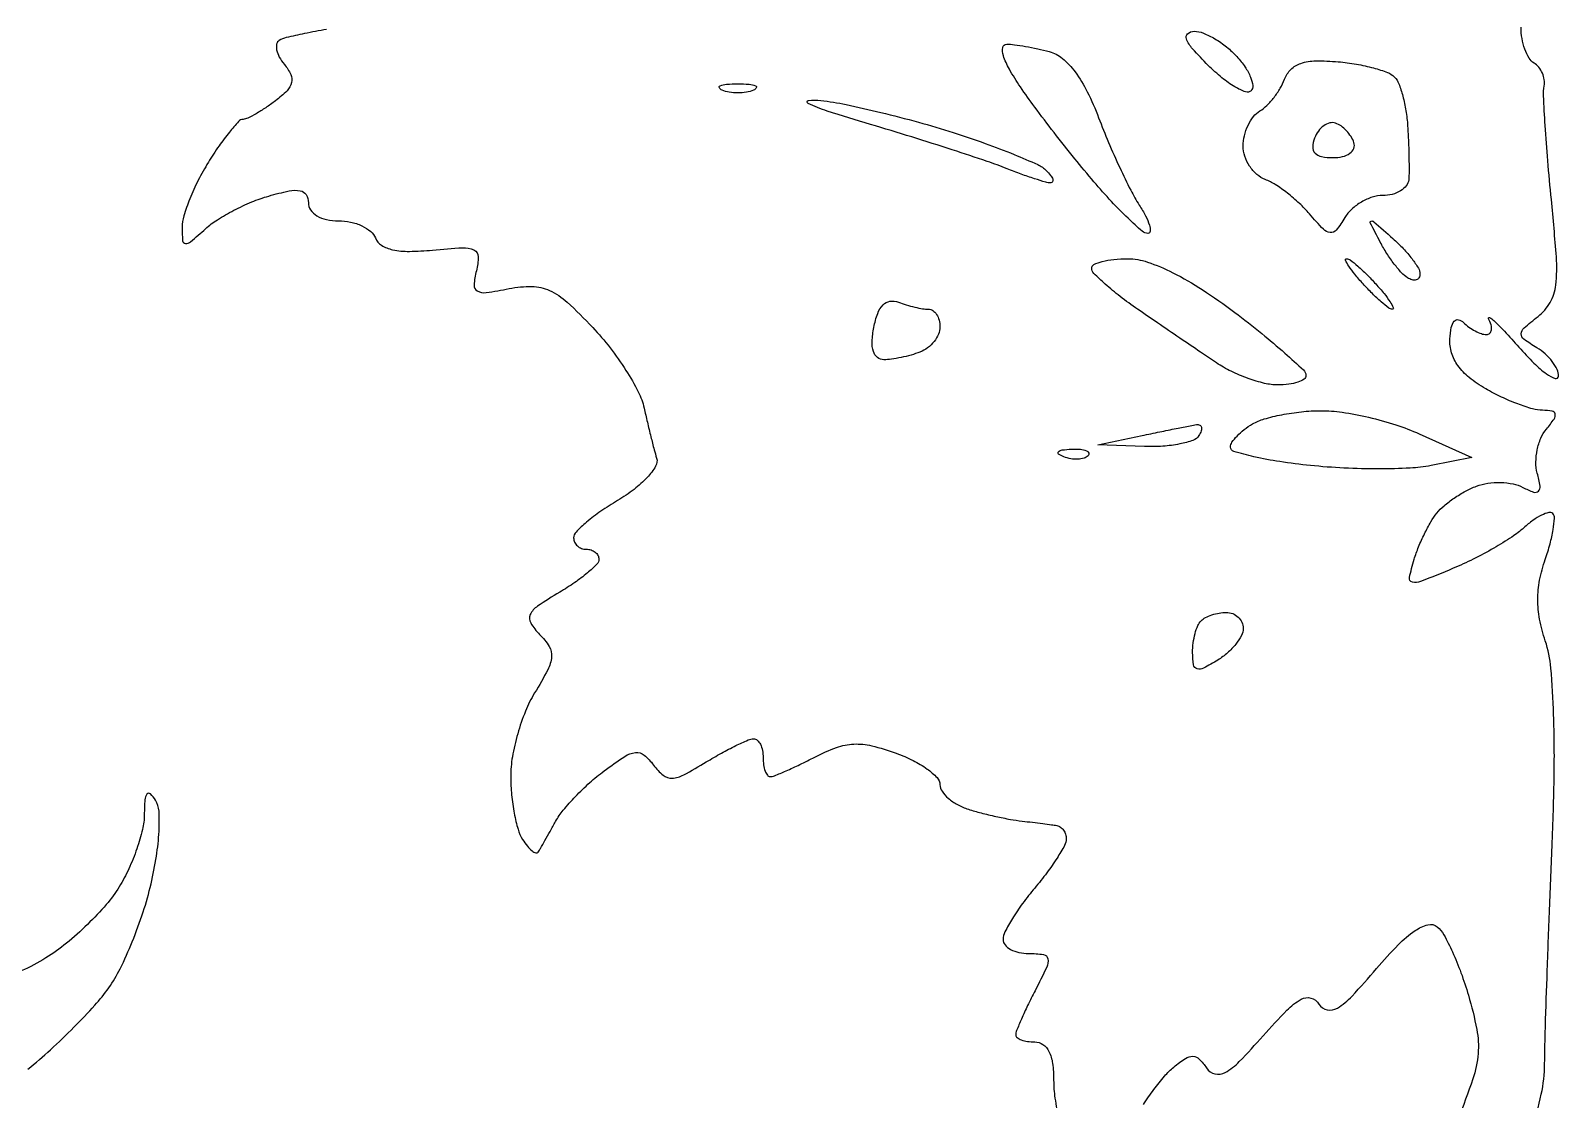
# Model space of a CAD drawing. Extents: x 0 to 102, y 0 to 135.
# Drawn here: x 24.45 to 34.68, y 95.64 to 102.79 of the extents above; entities that cross this region are included whole.
import ezdxf

# ---------------------------------------------------------------- set-up
doc = ezdxf.new("R2010")
doc.units = 0
doc.header["$MEASUREMENT"] = 0

msp = doc.modelspace()

# ---------------------------------------------------------------- linework, layer by layer
for points in [[(26.433013, 102.801484, 0.008372), (26.284896, 102.773534, 0.006466), (26.162107, 102.746568, 0.073888), (26.116142, 102.728389, 0.211205), (26.098327, 102.703974, 0.105479), (26.098175, 102.664967, 0.074751), (26.11602, 102.616902, 0.047035), (26.149845, 102.567324, -0.061753), (26.192833, 102.500164, -0.172943), (26.198523, 102.445401, -0.137683), (26.168037, 102.391233, -0.034167), (26.090503, 102.323746, -0.014552), (26.024868, 102.277006, -0.017498), (25.960466, 102.237101, -0.016345), (25.904553, 102.20749, -0.102055), (25.87335, 102.199491, 0.198617), (25.842886, 102.185161, 0.014719), (25.781682, 102.11389, 0.018649), (25.712277, 102.02122, 0.012991), (25.6407, 101.911864, 0.021227), (25.573296, 101.791681, 0.02123), (25.516329, 101.66622, 0.021633), (25.476132, 101.55277, 0.074451), (25.4646, 101.475752, 0.021675), (25.468463, 101.386685, 0.373427), (25.487844, 101.367917, 0.192002), (25.522152, 101.37947, 0.007835), (25.622143, 101.46715, -0.043338), (25.701401, 101.52727, -0.021287), (25.811385, 101.590207, -0.020943), (25.931973, 101.646287, -0.028539), (26.045143, 101.685857, -0.016883), (26.181588, 101.720049, -0.095083), (26.256356, 101.721707, -0.217962), (26.29547, 101.695141, -0.137089), (26.3106, 101.640994, 0.151765), (26.32558, 101.59278, 0.107825), (26.367138, 101.55379, 0.083003), (26.431886, 101.528448, 0.051906), (26.513049, 101.52, -0.052751), (26.593755, 101.511461, -0.056411), (26.668984, 101.486238, -0.063293), (26.727909, 101.449078, -0.129552), (26.759602, 101.405065, 0.165163), (26.80035, 101.356072, 0.085438), (26.875199, 101.326248, 0.055457), (26.987136, 101.315251, 0.0217), (27.142356, 101.323996, -0.010818), (27.342653, 101.339657, -0.125117), (27.419364, 101.324702, -0.289466), (27.447914, 101.279743, -0.064597), (27.435875, 101.18528, 0.04526), (27.420066, 101.090523, 0.294756), (27.442081, 101.050072, 0.161504), (27.501562, 101.039319, 0.014004), (27.655371, 101.065624, -0.051175), (27.808909, 101.080275, -0.107302), (27.925342, 101.054127, -0.077421), (28.043513, 100.975137, -0.017726), (28.214963, 100.805795, -0.024527), (28.331506, 100.669404, -0.022459), (28.437823, 100.518299, -0.023089), (28.520381, 100.374793, -0.065333), (28.55943, 100.266271, 0.003721), (28.580873, 100.17143, 0.003397), (28.604367, 100.073991, 0.003397), (28.626539, 99.987227, 0.011037), (28.642894, 99.930146, -0.214689), (28.63631, 99.876379, -0.049889), (28.580274, 99.801816, -0.042813), (28.492442, 99.72145, -0.030615), (28.382028, 99.64684, 0.017868), (28.269102, 99.574652, 0.0248), (28.173806, 99.501589, 0.022995), (28.103212, 99.435867, 0.196248), (28.0872, 99.396644, 0.110178), (28.093688, 99.367557, 0.099921), (28.112051, 99.342797, 0.094977), (28.1395, 99.32619, 0.088913), (28.1718, 99.3204, -0.076905), (28.20412, 99.315399, -0.089774), (28.231549, 99.300907, -0.100767), (28.249885, 99.279348, -0.126654), (28.2564, 99.25404, -0.19764), (28.242309, 99.219785, -0.022355), (28.179382, 99.161678, -0.024359), (28.094637, 99.096962, -0.01748), (27.99421, 99.032802, 0.014356), (27.845544, 98.939123, 0.134664), (27.796608, 98.882432, 0.253651), (27.79954, 98.826591, 0.059101), (27.859682, 98.750261, -0.059283), (27.922995, 98.669847, -0.159843), (27.939477, 98.599938, -0.100071), (27.9141, 98.513304, -0.015789), (27.826087, 98.35815, 0.040989), (27.764372, 98.235333, 0.02631), (27.712489, 98.084403, 0.026407), (27.677082, 97.930195, 0.044078), (27.665812, 97.7976, 0.023499), (27.671978, 97.675109, 0.022496), (27.689623, 97.551922, 0.023096), (27.715091, 97.444812, 0.071193), (27.745496, 97.37705, 0.027874), (27.777528, 97.332147, 0.053714), (27.808645, 97.300863, 0.089167), (27.834041, 97.286893, 0.343126), (27.84995, 97.29245, 0.012133), (27.864892, 97.316853, 0.001629), (27.894909, 97.369049, 0.001881), (27.930059, 97.431176, 0.001582), (27.966842, 97.497254, -0.04562), (28.018007, 97.572694, -0.019076), (28.09957, 97.664703, -0.018685), (28.194916, 97.757157, -0.023035), (28.290694, 97.835654, -0.014561), (28.429079, 97.932661, -0.116531), (28.501727, 97.9592, -0.20501), (28.558718, 97.94243, -0.060892), (28.622551, 97.875076, 0.060642), (28.687335, 97.806651, 0.189778), (28.746462, 97.787286, 0.1087), (28.82419, 97.809229, 0.013948), (28.9755, 97.895781, -0.010127), (29.077331, 97.955067, -0.013018), (29.173385, 98.005189, -0.010865), (29.255022, 98.042943, -0.101453), (29.29275, 98.050955, -0.191826), (29.316978, 98.041501, -0.088899), (29.337562, 98.013992, -0.068355), (29.351525, 97.973034, -0.048052), (29.3562, 97.9245, 0.034847), (29.359592, 97.875895, 0.053028), (29.36986, 97.834877, 0.069161), (29.384867, 97.806697, 0.240309), (29.402701, 97.7976, 0.096498), (29.432156, 97.803338, 0.006782), (29.509967, 97.836086, 0.009396), (29.602127, 97.878433, 0.006934), (29.702561, 97.928617, -0.031649), (29.848106, 97.992564, -0.076236), (29.963152, 98.015707, -0.07224), (30.083582, 98.00388, -0.026219), (30.248259, 97.953921, -0.029492), (30.360191, 97.905812, -0.039478), (30.454725, 97.848653, -0.044249), (30.521463, 97.791152, -0.195219), (30.5406, 97.744006, 0.151927), (30.554383, 97.699692, 0.063692), (30.596515, 97.652642, 0.0549), (30.658127, 97.610166, 0.04658), (30.73095, 97.579308, 0.013538), (30.816153, 97.554749, 0.008986), (30.915087, 97.531, 0.009048), (31.012054, 97.511392, 0.017388), (31.0905, 97.499804, -0.001915), (31.159932, 97.491734, -0.001971), (31.228636, 97.483206, -0.001904), (31.288146, 97.475352, -0.008377), (31.32315, 97.469997, -0.112643), (31.34738, 97.459955, -0.083625), (31.367962, 97.439427, -0.077888), (31.381827, 97.411748, -0.077384), (31.3866, 97.381091, -0.127218), (31.375205, 97.33703, -0.016138), (31.324472, 97.252091, -0.018078), (31.25609, 97.153593, -0.014127), (31.1751, 97.051628, 0.016842), (31.094124, 96.948537, 0.020515), (31.025728, 96.846633, 0.019518), (30.975855, 96.757695, 0.11856), (30.9636, 96.706737, 0.177515), (30.976686, 96.671041, 0.09237), (31.013941, 96.640677, 0.072465), (31.069406, 96.620119, 0.052616), (31.134973, 96.6132, -0.036688), (31.233586, 96.605954, -0.324808), (31.262982, 96.577175, -0.153649), (31.255257, 96.521163, -0.008826), (31.177273, 96.363601, 0.007037), (31.127834, 96.264608, 0.009507), (31.086115, 96.173662, 0.006921), (31.053901, 96.096878, 0.096142), (31.0482, 96.067501, 0.240309), (31.057297, 96.049667, 0.069161), (31.085477, 96.03466, 0.053028), (31.126495, 96.024392, 0.034847), (31.1751, 96.021, -0.152874), (31.23013, 96.003772, -0.126823), (31.270387, 95.957097, -0.082084), (31.294518, 95.877855, -0.032962), (31.302, 95.764483, 0.036392), (31.310692, 95.645219, 0.018459), (31.338009, 95.497136, 0.018234)], [(34.501269, 95.432235, 0.029589), (34.567579, 95.670571, 0.051082), (34.590175, 95.874946, -0.005532), (34.594064, 96.07844, -0.001046), (34.606042, 96.449603, -0.001118), (34.62191, 96.883064, -0.001025), (34.640153, 97.329129, 0.006922), (34.654189, 97.811649, 0.012069), (34.650627, 98.211851, 0.013334), (34.631914, 98.524888, 0.058166), (34.594632, 98.706406, -0.032354), (34.556865, 98.851833, -0.047274), (34.544331, 98.983473, -0.048282), (34.556811, 99.113025, -0.035741), (34.594386, 99.252046, 0.017862), (34.626703, 99.356625, 0.025491), (34.647242, 99.451581, 0.023587), (34.656117, 99.528495, 0.216573), (34.6446, 99.5592, 0.265114), (34.61831, 99.566394, 0.051268), (34.570271, 99.548659, 0.042386), (34.511943, 99.51363, 0.027512), (34.450772, 99.464108, -0.038994), (34.370526, 99.402134, -0.014629), (34.249324, 99.327756, -0.014389), (34.112039, 99.25411, -0.016957), (33.977966, 99.192671, -0.004494), (33.759675, 99.10376, -0.152198), (33.704428, 99.099568, -0.409027), (33.684771, 99.130377, -0.02227), (33.716466, 99.252895, -0.022679), (33.746062, 99.335763, -0.017064), (33.785748, 99.424037, -0.017341), (33.828867, 99.504623, -0.037588), (33.868567, 99.562514, -0.048863), (33.916305, 99.611361, -0.025244), (33.984431, 99.663018, -0.024834), (34.060485, 99.709503, -0.034314), (34.133163, 99.742867, -0.055346), (34.209335, 99.762413, -0.041583), (34.295785, 99.767388, -0.042494), (34.378989, 99.75815, -0.071784), (34.445046, 99.734871, 0.031384), (34.516679, 99.702933, 0.292512), (34.548242, 99.709742, 0.242347), (34.559151, 99.743378, 0.023476), (34.540811, 99.829918, -0.066648), (34.531725, 99.903608, -0.048441), (34.540577, 99.985842, -0.048915), (34.564839, 100.063781, -0.073428), (34.601774, 100.124551, 0.019981), (34.653756, 100.192538, 0.205704), (34.660862, 100.226362, 0.313173), (34.640499, 100.245915, 0.039551), (34.576315, 100.251, -0.070094), (34.509589, 100.2604, -0.020267), (34.410589, 100.293257, -0.019954), (34.300793, 100.339792, -0.020063), (34.195261, 100.394854, -0.038726), (34.084825, 100.470154, -0.068348), (34.009051, 100.550123, -0.0823), (33.96672, 100.636048, -0.088239), (33.955755, 100.728937, -0.031874), (33.965169, 100.80556, -0.127736), (33.985126, 100.847944, -0.28089), (34.013253, 100.857546, -0.142492), (34.04727, 100.838883, 0.040015), (34.083387, 100.808161, 0.035456), (34.125379, 100.782183, 0.037182), (34.166735, 100.764268, 0.08381), (34.200313, 100.7586, 0.188791), (34.222934, 100.767457, 0.174409), (34.234469, 100.789664, 0.107807), (34.231695, 100.823815, 0.052312), (34.214539, 100.86435, -0.723241), (34.221142, 100.871475, -0.081218), (34.250082, 100.852057, -0.017481), (34.320743, 100.781021, -0.006086), (34.417608, 100.674, 0.016631), (34.518334, 100.567323, 0.03688), (34.603313, 100.494709, 0.072887), (34.660437, 100.464397, 0.507743), (34.682562, 100.479446, 0.118692), (34.673263, 100.524754, 0.052833), (34.6415, 100.577231, 0.048165), (34.594331, 100.628262, 0.047149), (34.53795, 100.669734, -0.022539), (34.451464, 100.727023, -0.249448), (34.433946, 100.763127, -0.205945), (34.452578, 100.802361, -0.015418), (34.545742, 100.879312, 0.099398), (34.62663, 100.972831, 0.100581), (34.664721, 101.089936, 0.04677), (34.668578, 101.277987, 0.006703), (34.635336, 101.661924, -0.003926), (34.611301, 101.922652, -0.005323), (34.593953, 102.158493, -0.003637), (34.582969, 102.356167, -0.057896), (34.587487, 102.423071, 0.085271), (34.588032, 102.46507, 0.065937), (34.574972, 102.509017, 0.065758), (34.550868, 102.548168, 0.083702), (34.519044, 102.576113, -0.119647), (34.485703, 102.60988, -0.048407), (34.45771, 102.668703, -0.044262), (34.438625, 102.74075, -0.042647), (34.4322, 102.815943, -0.085757)], [(24.431842, 95.83782, 0.015094), (24.584015, 95.968839, 0.011879), (24.740981, 96.119461, 0.012053), (24.880242, 96.266524, 0.028827), (24.974289, 96.38368, 0.04067), (25.050392, 96.511368, 0.017632), (25.131251, 96.691985, 0.017311), (25.204179, 96.891128, 0.022009), (25.256836, 97.079621, 0.017907), (25.293062, 97.265385, 0.025864), (25.310606, 97.43176, 0.02767), (25.310341, 97.566081, 0.127531), (25.286734, 97.639525, 0.059019), (25.252538, 97.681589, 0.445614), (25.229885, 97.680044, 0.150522), (25.215441, 97.642301, 0.014772), (25.211779, 97.5438, -0.056792), (25.199579, 97.443534, -0.024717), (25.161932, 97.314542, -0.024074), (25.107948, 97.179982, -0.029476), (25.04435, 97.060347, -0.041384), (24.957553, 96.941369, -0.021674), (24.831677, 96.807953, -0.021407), (24.689904, 96.681506, -0.030614), (24.55321, 96.583026, -0.041031), (24.387458, 96.496506, -0.020342)], [(31.902946, 95.600887, -0.017825), (31.972815, 95.702175, -0.01816), (32.044723, 95.791864, -0.04151), (32.10657, 95.852522, -0.02796), (32.184896, 95.910453, -0.153427), (32.234875, 95.924631, -0.192869), (32.277494, 95.906153, -0.048583), (32.326198, 95.84636, 0.186414), (32.38251, 95.806518, 0.193211), (32.44995, 95.815649, 0.07099), (32.545308, 95.889357, 0.011553), (32.704791, 96.061268, -0.011411), (32.863956, 96.232932, -0.070923), (32.958651, 96.306234, -0.198127), (33.024778, 96.314606, -0.19024), (33.079024, 96.274113, 0.206462), (33.133985, 96.235699, 0.191069), (33.202005, 96.247709, 0.06681), (33.300179, 96.328041, 0.010914), (33.464421, 96.511653, -0.016024), (33.610291, 96.671411, -0.048858), (33.722409, 96.76606, -0.086134), (33.808285, 96.805615, -0.242735), (33.870925, 96.79184, -0.09471), (33.915443, 96.737815, -0.018193), (33.972504, 96.623787, -0.018787), (34.03004, 96.483824, -0.016339), (34.079881, 96.333313, -0.023639), (34.135757, 96.104824, -0.069447), (34.14446, 95.943495, -0.059907), (34.10913, 95.773097, -0.014407), (34.009227, 95.50188, -0.005794)]]:
    msp.add_lwpolyline(points, format="xyb")
for points in [[(32.242561, 102.789, -0.09518), (32.304419, 102.777117, -0.038784), (32.381621, 102.739145, -0.036582), (32.460575, 102.684224, -0.038603), (32.529169, 102.619281, -0.034216), (32.583727, 102.550014, -0.050959), (32.620476, 102.482249, -0.064809), (32.635904, 102.425549, -0.234569), (32.624318, 102.391118, -0.292676), (32.587233, 102.382983, -0.045315), (32.516018, 102.416864, -0.038527), (32.42938, 102.47763, -0.024187), (32.337709, 102.560836, -0.013372), (32.232426, 102.671907, -0.084406), (32.190923, 102.737592, -0.323636), (32.199208, 102.772833, -0.180393)], [(30.9873, 102.703245, -0.03012), (31.039267, 102.699527, -0.010448), (31.113579, 102.688104, -0.010335), (31.195108, 102.672077, -0.01184), (31.272268, 102.653322, -0.110025), (31.360319, 102.607337, -0.057253), (31.445742, 102.516729, -0.045021), (31.52723, 102.384295, -0.024987), (31.603183, 102.210327, 0.00984), (31.669304, 102.045436, 0.008653), (31.744639, 101.875989, 0.008728), (31.81793, 101.725464, 0.025752), (31.875295, 101.62575, -0.022868), (31.917898, 101.552675, -0.046737), (31.943026, 101.491315, -0.082236), (31.948455, 101.450166, -0.404604), (31.933195, 101.4354, -0.182808), (31.895123, 101.449801, -0.010183), (31.800144, 101.537156, -0.014621), (31.689951, 101.649085, -0.010099), (31.571623, 101.781803, -0.007064), (31.443811, 101.935464, -0.005027), (31.304784, 102.111078, -0.005075), (31.1755, 102.281343, -0.010763), (31.079607, 102.416303, -0.018944), (31.0052, 102.53542, -0.052354), (30.965303, 102.625767, -0.117816), (30.961051, 102.681097, -0.371879)], [(33.207183, 102.58499, -0.020215), (33.329559, 102.569001, -0.023413), (33.444305, 102.543684, -0.023333), (33.538222, 102.513534, -0.112448), (33.584821, 102.48292, -0.100068), (33.613572, 102.437679, -0.026349), (33.640201, 102.355666, -0.025665), (33.661198, 102.257134, -0.023832), (33.672635, 102.1545, -0.005466), (33.678138, 102.049576, -0.005409), (33.681368, 101.94419, -0.005319), (33.682216, 101.851913, -0.020782), (33.679764, 101.79495, -0.147207), (33.663786, 101.754581, -0.089083), (33.624966, 101.720264, -0.075151), (33.569559, 101.697087, -0.06162), (33.505804, 101.6892, 0.078036), (33.43611, 101.678256, 0.054198), (33.363193, 101.64571, 0.053709), (33.298206, 101.597787, 0.072085), (33.252016, 101.54115, -0.030856), (33.194883, 101.457982, -0.258926), (33.154418, 101.440851, -0.177094), (33.108148, 101.463593, -0.014111), (33.015163, 101.566414, 0.028449), (32.947624, 101.636925, 0.02242), (32.867104, 101.705467, 0.022929), (32.786303, 101.762487, 0.050805), (32.71905, 101.796409, -0.089161), (32.662451, 101.830605, -0.066627), (32.61449, 101.885687, -0.065627), (32.582069, 101.952414, -0.080477), (32.571, 102.020741, -0.05995), (32.579321, 102.089888, -0.051341), (32.603938, 102.159018, -0.053827), (32.640197, 102.217861, -0.09229), (32.68313, 102.256046, 0.058701), (32.729936, 102.292384, 0.032931), (32.777891, 102.346235, 0.032398), (32.819758, 102.407837, 0.045106), (32.848263, 102.46807, -0.110636), (32.890923, 102.534301, -0.11634), (32.95706, 102.574536, -0.076353), (33.057166, 102.590949, -0.024902)], [(29.187, 102.437242, -0.017491), (29.262416, 102.434603, -0.078554), (29.305308, 102.424707, -0.447206), (29.310464, 102.410415, -0.174857), (29.29275, 102.394571, -0.057986), (29.244527, 102.381345, -0.037979), (29.187, 102.376969, -0.037979), (29.129473, 102.381345, -0.057986), (29.08125, 102.394571, -0.174857), (29.063536, 102.410415, -0.447206), (29.068692, 102.424707, -0.078554), (29.111584, 102.434603, -0.017491)], [(29.74225, 102.326378, -0.021144), (29.911581, 102.298418, -0.008092), (30.144555, 102.245804, -0.007997), (30.39597, 102.180459, -0.009734), (30.629089, 102.110958, -0.00858), (30.843051, 102.038536, -0.011086), (31.036684, 101.964388, -0.008979), (31.195148, 101.896298, -0.090649), (31.254009, 101.855631, -0.031171), (31.281789, 101.824153, -0.082632), (31.296024, 101.797838, -0.207975), (31.294718, 101.78136, -0.277179), (31.282127, 101.7738, -0.071276), (31.249206, 101.778517, -0.007388), (31.174234, 101.801659, -0.009066), (31.085386, 101.832321, -0.007134), (30.990257, 101.86864, 0.013329), (30.856704, 101.917742, 0.002885), (30.623249, 101.995079, 0.003008), (30.351878, 102.081441, 0.002872), (30.0753, 102.165891, -0.004329), (29.78571, 102.255237, -0.035295), (29.657035, 102.306404, -0.744645), (29.660153, 102.325929, -0.063499)], [(33.189486, 102.173938, 0.142819), (33.151297, 102.175391, 0.094374), (33.111188, 102.156808, 0.080169), (33.075251, 102.121109, 0.065676), (33.049378, 102.073476, 0.081514), (33.037183, 102.01445, 0.202481), (33.052359, 101.973946, 0.158084), (33.095988, 101.950159, 0.046434), (33.172905, 101.943, 0.056567), (33.237363, 101.950316, 0.099336), (33.286084, 101.97231, 0.142315), (33.311832, 102.005078, 0.178101), (33.313012, 102.043462, 0.062407), (33.293552, 102.084121, 0.046782), (33.262913, 102.12323, 0.047637), (33.226414, 102.155085, 0.07529)], [(33.57389, 101.401138, -0.021697), (33.643379, 101.333827, -0.026422), (33.702081, 101.264851, -0.026525), (33.744341, 101.202979, -0.137404), (33.7554, 101.163495, -0.134437), (33.748597, 101.138651, -0.190553), (33.730682, 101.124757, -0.142044), (33.703465, 101.124733, -0.068167), (33.671255, 101.139019, -0.070016), (33.632362, 101.17134, -0.021339), (33.583227, 101.230278, -0.020906), (33.533203, 101.301781, -0.021407), (33.489745, 101.376662, -0.002496), (33.42275, 101.50596, -0.471021), (33.427965, 101.518047, -0.25608), (33.445873, 101.514074, -0.001597)], [(31.797864, 101.2662, -0.083325), (31.930331, 101.24397, -0.033147), (32.100707, 101.172177, -0.028088), (32.297675, 101.059078, -0.017767), (32.514414, 100.90665, -0.007687), (32.696426, 100.76427, -0.011558), (32.850269, 100.634079, -0.006547), (32.974233, 100.521223, -0.197251), (32.99145, 100.48365, -0.262295), (32.979002, 100.459318, -0.065396), (32.937336, 100.438969, -0.049894), (32.876392, 100.425086, -0.031665), (32.80365, 100.420645, -0.058336), (32.714951, 100.43124, -0.027502), (32.604266, 100.464319, -0.026805), (32.490808, 100.512153, -0.034024), (32.392195, 100.568695, -0.00154), (32.285886, 100.640139, -0.000682), (32.145976, 100.735069, -0.000675), (31.998046, 100.836029, -0.000911), (31.864492, 100.9278, -0.012915), (31.746959, 101.01344, -0.018456), (31.64765, 101.09581, -0.014582), (31.571574, 101.1679, -0.194039), (31.556847, 101.20275, -0.293078), (31.572008, 101.227274, -0.047411), (31.627214, 101.247562, -0.039613), (31.705174, 101.261606, -0.024768)], [(33.263876, 101.2662, -0.165568), (33.287901, 101.25802, -0.014322), (33.338731, 101.216498, -0.017642), (33.397565, 101.161811, -0.012769), (33.4593, 101.097, -0.012939), (33.515102, 101.032037, -0.02599), (33.555018, 100.977502, -0.034935), (33.576871, 100.938437, -0.549874), (33.570124, 100.9278, -0.165568), (33.546099, 100.93598, -0.014322), (33.495269, 100.977502, -0.017642), (33.436435, 101.032189, -0.012769), (33.3747, 101.097, -0.012939), (33.318898, 101.161963, -0.02599), (33.278982, 101.216498, -0.034935), (33.257129, 101.255563, -0.549874)], [(30.26222, 100.975007, 0.018299), (30.315015, 100.956934, 0.015553), (30.37192, 100.941667, 0.015833), (30.424631, 100.931018, 0.041946), (30.462919, 100.9278, -0.14978), (30.492544, 100.918722, -0.098646), (30.517781, 100.893182, -0.081879), (30.534801, 100.855007, -0.064087), (30.5406, 100.809951, -0.100912), (30.530632, 100.761062, -0.066819), (30.501291, 100.711636, -0.063449), (30.45794, 100.669186, -0.070559), (30.406781, 100.640751, -0.022708), (30.347629, 100.621083, -0.01664), (30.280473, 100.604484, -0.016881), (30.215704, 100.593014, -0.035394), (30.164712, 100.5894, -0.172724), (30.121728, 100.604706, -0.147791), (30.09473, 100.644749, -0.088502), (30.086409, 100.711954, -0.033896), (30.097832, 100.805807, -0.038814), (30.123388, 100.89943, -0.107135), (30.159361, 100.957125, -0.163406), (30.205834, 100.981077, -0.130314)], [(33.090511, 100.248427, -0.039736), (33.233715, 100.238231, -0.020068), (33.411516, 100.203919, -0.019796), (33.593391, 100.153513, -0.027759), (33.750766, 100.093296), (34.103009, 99.935592), (33.829822, 99.880954, -0.037216), (33.688887, 99.863532, -0.012209), (33.479693, 99.858471, -0.012087), (33.246428, 99.864165, -0.013381), (33.021517, 99.881141, -0.011921), (32.816381, 99.907113, -0.019279), (32.643591, 99.940046, -0.013928), (32.508524, 99.975217, -0.333666), (32.4864, 100.004679, -0.150037), (32.496301, 100.036933, -0.041759), (32.52989, 100.078538, -0.038165), (32.577785, 100.121561, -0.032049), (32.63445, 100.159624, -0.061509), (32.712398, 100.192998, -0.022347), (32.829489, 100.22128, -0.021763), (32.961726, 100.241103, -0.024236)], [(32.258743, 100.155263, -0.147809), (32.280283, 100.152399, -0.23642), (32.291722, 100.138277, -0.140843), (32.29015, 100.1135, -0.052642), (32.2749, 100.0818, -0.171488), (32.235064, 100.049747, -0.034769), (32.146248, 100.025323, -0.03296), (32.033742, 100.010275, -0.025684), (31.910357, 100.008337), (31.5981, 100.019474), (31.8942, 100.0818, -0.000968), (32.01259, 100.106481, -0.001183), (32.123426, 100.129089, -0.000987), (32.216717, 100.147698, -0.008401)], [(31.42185, 99.990521, -0.028489), (31.480747, 99.989591, -0.077125), (31.521354, 99.980224, -0.208169), (31.536797, 99.964603, -0.296942), (31.532887, 99.946088, -0.126455), (31.505229, 99.929739, -0.060344), (31.464172, 99.923042, -0.05415), (31.417003, 99.926208, -0.051402), (31.370737, 99.939409, -0.054073), (31.335487, 99.958152, -0.470617), (31.334028, 99.97357, -0.168741), (31.358711, 99.985526, -0.018894)], [(32.4582, 98.8974, -0.093365), (32.501259, 98.889289, -0.09643), (32.537865, 98.866101, -0.099161), (32.562366, 98.831505, -0.105017), (32.571, 98.79085, -0.121331), (32.55909, 98.742493, -0.047568), (32.521298, 98.68456, -0.043473), (32.466536, 98.626942, -0.041443), (32.4018, 98.578633, -0.017844), (32.305733, 98.523302, -0.196217), (32.262374, 98.518979, -0.292177), (32.238608, 98.546399, -0.036415), (32.2326, 98.628783, -0.032568), (32.236759, 98.692572, -0.032395), (32.249167, 98.755396, -0.034181), (32.267293, 98.808644, -0.097549), (32.289, 98.841, -0.077955), (32.318689, 98.862638, -0.038133), (32.361967, 98.880832, -0.036641), (32.410874, 98.893242, -0.043841)]]:
    msp.add_lwpolyline(points, format="xyb", close=True)

doc.saveas('drawing.dxf')
